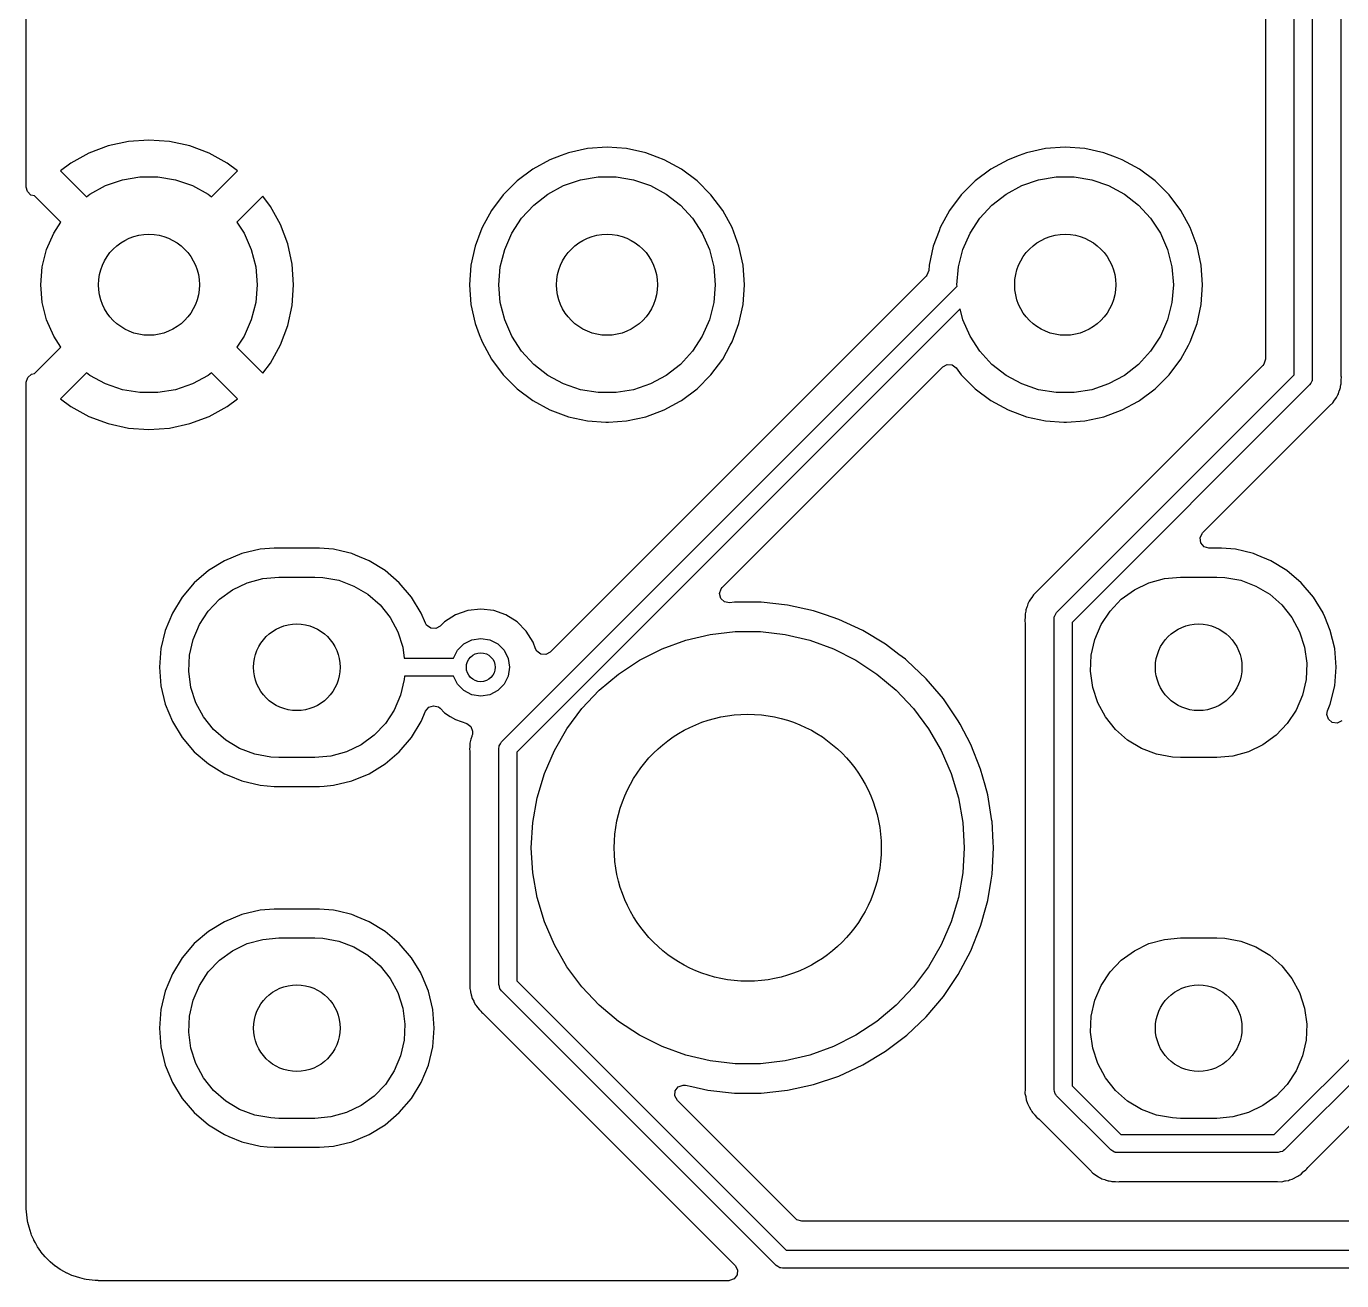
# Model space of a CAD drawing. Extents: x 0.79 to 7.48, y -4.92 to -0.79.
# Drawn here: x 0.787 to 1.505, y -4.921 to -4.237 of the extents above; entities that cross this region are included whole.
import ezdxf

# ---------------------------------------------------------------- set-up
doc = ezdxf.new("R2010")
doc.units = 0
doc.header["$MEASUREMENT"] = 0
doc.layers.add('BLACK', color=7, linetype='CONTINUOUS')

msp = doc.modelspace()

# ---------------------------------------------------------------- linework, layer by layer
at = {"layer": 'BLACK', "linetype": 'CONTINUOUS'}
for p, q in [((1.47933, -4.4271), (1.47933, -3.5876)), ((1.48917, -3.58268), (1.48917, -4.42913)), ((1.50494, -4.42695), (1.50494, -3.58347)), ((1.46356, -3.60825), (1.46356, -4.41854)), ((0.78742, -4.32476), (0.78742, -3.78912)), ((0.85433, -4.29901), (0.8431, -4.29981)), ((0.86557, -4.29981), (0.85433, -4.29901)), ((0.85433, -4.29901), (0.85433, -4.29901)), ((0.82154, -4.30615), (0.81165, -4.31154)), ((0.83209, -4.30221), (0.82154, -4.30615)), ((0.8431, -4.29981), (0.83209, -4.30221)), ((0.87657, -4.30221), (0.86557, -4.29981)), ((0.88712, -4.30615), (0.87657, -4.30221)), ((0.89701, -4.31154), (0.88712, -4.30615)), ((0.88712, -4.30615), (0.88712, -4.30615)), ((1.0832, -4.30598), (1.07922, -4.30746)), ((1.09365, -4.3037), (1.0832, -4.30598)), ((1.0832, -4.30598), (1.0832, -4.30598)), ((1.0832, -4.30598), (1.0832, -4.30598)), ((1.09366, -4.3037), (1.09365, -4.3037)), ((1.10433, -4.30294), (1.09366, -4.3037)), ((1.11501, -4.3037), (1.10433, -4.30294)), ((1.10433, -4.30294), (1.10433, -4.30294)), ((1.12546, -4.30598), (1.11501, -4.3037)), ((1.11501, -4.3037), (1.11501, -4.3037)), ((1.13175, -4.30832), (1.12546, -4.30598)), ((1.12546, -4.30598), (1.12546, -4.30598)), ((1.12546, -4.30598), (1.12546, -4.30598)), ((1.3332, -4.30598), (1.32922, -4.30746)), ((1.34365, -4.3037), (1.3332, -4.30598)), ((1.3332, -4.30598), (1.3332, -4.30598)), ((1.3332, -4.30598), (1.3332, -4.30598)), ((1.34366, -4.3037), (1.34365, -4.3037)), ((1.35433, -4.30294), (1.34366, -4.3037)), ((1.36501, -4.3037), (1.35433, -4.30294)), ((1.35433, -4.30294), (1.35433, -4.30294)), ((1.37546, -4.30598), (1.36501, -4.3037)), ((1.36501, -4.3037), (1.36501, -4.3037)), ((1.38175, -4.30832), (1.37546, -4.30598)), ((1.37546, -4.30598), (1.37546, -4.30598)), ((1.37546, -4.30598), (1.37546, -4.30598)), ((0.81165, -4.31154), (0.80604, -4.31574)), ((0.81165, -4.31154), (0.81165, -4.31154)), ((0.90262, -4.31574), (0.89701, -4.31154)), ((0.89701, -4.31154), (0.89701, -4.31154)), ((1.07317, -4.30972), (1.06378, -4.31485)), ((1.07922, -4.30746), (1.07317, -4.30972)), ((1.13549, -4.30972), (1.13175, -4.30832)), ((1.14489, -4.31485), (1.13549, -4.30972)), ((1.13549, -4.30972), (1.13549, -4.30972)), ((1.32317, -4.30972), (1.31378, -4.31485)), ((1.32922, -4.30746), (1.32317, -4.30972)), ((1.38549, -4.30972), (1.38175, -4.30832)), ((1.39489, -4.31485), (1.38549, -4.30972)), ((1.38549, -4.30972), (1.38549, -4.30972)), ((0.80604, -4.31574), (0.80604, -4.31574)), ((0.80604, -4.31574), (0.82022, -4.32992)), ((0.83061, -4.32387), (0.83983, -4.3207)), ((0.83983, -4.3207), (0.84945, -4.3191)), ((0.84945, -4.3191), (0.85921, -4.3191)), ((0.85921, -4.3191), (0.86883, -4.3207)), ((0.86883, -4.3207), (0.87805, -4.32387)), ((0.88844, -4.32992), (0.90262, -4.31574)), ((0.90262, -4.31574), (0.90262, -4.31574)), ((1.06378, -4.31485), (1.05521, -4.32126)), ((1.06378, -4.31485), (1.06378, -4.31485)), ((1.08061, -4.32387), (1.08983, -4.3207)), ((1.08983, -4.3207), (1.09945, -4.3191)), ((1.09945, -4.3191), (1.10921, -4.3191)), ((1.10921, -4.3191), (1.11883, -4.3207)), ((1.11883, -4.3207), (1.12805, -4.32387)), ((1.15345, -4.32126), (1.14489, -4.31485)), ((1.14489, -4.31485), (1.14489, -4.31485)), ((1.14489, -4.31485), (1.14489, -4.31485)), ((1.31378, -4.31485), (1.30521, -4.32126)), ((1.31378, -4.31485), (1.31378, -4.31485)), ((1.33061, -4.32387), (1.33983, -4.3207)), ((1.33983, -4.3207), (1.34945, -4.3191)), ((1.34945, -4.3191), (1.35921, -4.3191)), ((1.35921, -4.3191), (1.36883, -4.3207)), ((1.36883, -4.3207), (1.37805, -4.32387)), ((1.40345, -4.32126), (1.39489, -4.31485)), ((1.39489, -4.31485), (1.39489, -4.31485)), ((1.39489, -4.31485), (1.39489, -4.31485)), ((0.78802, -4.3271), (0.78742, -4.32476)), ((0.78996, -4.32904), (0.78802, -4.3271)), ((0.82203, -4.32851), (0.83061, -4.32387)), ((0.87805, -4.32387), (0.88663, -4.32851)), ((1.05521, -4.32126), (1.04764, -4.32883)), ((1.05521, -4.32126), (1.05521, -4.32126)), ((1.07203, -4.32851), (1.08061, -4.32387)), ((1.12805, -4.32387), (1.13663, -4.32851)), ((1.16102, -4.32883), (1.15345, -4.32126)), ((1.15345, -4.32126), (1.15345, -4.32126)), ((1.15345, -4.32126), (1.15345, -4.32126)), ((1.30521, -4.32126), (1.29764, -4.32883)), ((1.30521, -4.32126), (1.30521, -4.32126)), ((1.32203, -4.32851), (1.33061, -4.32387)), ((1.37805, -4.32387), (1.38663, -4.32851)), ((1.41102, -4.32883), (1.40345, -4.32126)), ((1.40345, -4.32126), (1.40345, -4.32126)), ((1.40345, -4.32126), (1.40345, -4.32126)), ((0.79193, -4.32947), (0.78996, -4.32904)), ((0.80631, -4.34385), (0.79193, -4.32947)), ((0.82022, -4.32992), (0.82203, -4.32851)), ((0.88663, -4.32851), (0.88844, -4.32992)), ((0.91654, -4.32966), (0.90235, -4.34385)), ((0.92074, -4.33527), (0.91654, -4.32966)), ((0.92614, -4.34516), (0.92074, -4.33527)), ((0.92074, -4.33527), (0.92074, -4.33527)), ((1.04764, -4.32883), (1.04122, -4.3374)), ((1.04764, -4.32883), (1.04764, -4.32883)), ((1.05773, -4.34168), (1.06433, -4.3345)), ((1.06433, -4.3345), (1.07203, -4.32851)), ((1.13663, -4.32851), (1.14433, -4.3345)), ((1.14433, -4.3345), (1.15093, -4.34168)), ((1.16744, -4.3374), (1.16102, -4.32883)), ((1.16102, -4.32883), (1.16102, -4.32883)), ((1.16102, -4.32883), (1.16102, -4.32883)), ((1.29764, -4.32883), (1.29122, -4.3374)), ((1.29764, -4.32883), (1.29764, -4.32883)), ((1.30773, -4.34168), (1.31433, -4.3345)), ((1.31433, -4.3345), (1.32203, -4.32851)), ((1.38663, -4.32851), (1.39433, -4.3345)), ((1.39433, -4.3345), (1.40093, -4.34168)), ((1.41744, -4.3374), (1.41102, -4.32883)), ((1.41102, -4.32883), (1.41102, -4.32883)), ((1.41102, -4.32883), (1.41102, -4.32883)), ((1.04122, -4.3374), (1.0361, -4.34679)), ((1.04122, -4.3374), (1.04122, -4.3374)), ((1.05239, -4.34985), (1.05773, -4.34168)), ((1.15093, -4.34168), (1.15627, -4.34985)), ((1.17257, -4.34679), (1.16744, -4.3374)), ((1.16744, -4.3374), (1.16744, -4.3374)), ((1.16744, -4.3374), (1.16744, -4.3374)), ((1.29122, -4.3374), (1.2861, -4.34679)), ((1.29122, -4.3374), (1.29122, -4.3374)), ((1.30239, -4.34985), (1.30773, -4.34168)), ((1.40093, -4.34168), (1.40627, -4.34985)), ((1.42257, -4.34679), (1.41744, -4.3374)), ((1.41744, -4.3374), (1.41744, -4.3374)), ((1.41744, -4.3374), (1.41744, -4.3374)), ((0.80239, -4.34985), (0.80631, -4.34385)), ((0.90235, -4.34385), (0.90627, -4.34985)), ((0.93007, -4.35571), (0.92614, -4.34516)), ((1.03548, -4.34845), (1.03236, -4.35682)), ((1.0361, -4.34679), (1.03548, -4.34845)), ((1.17631, -4.35682), (1.17257, -4.34679)), ((1.17257, -4.34679), (1.17257, -4.34679)), ((1.17257, -4.34679), (1.17257, -4.34679)), ((1.28548, -4.34845), (1.28236, -4.35682)), ((1.2861, -4.34679), (1.28548, -4.34845)), ((1.42631, -4.35682), (1.42257, -4.34679)), ((1.42257, -4.34679), (1.42257, -4.34679)), ((1.42257, -4.34679), (1.42257, -4.34679)), ((0.79848, -4.35878), (0.80239, -4.34985)), ((0.90627, -4.34985), (0.91019, -4.35878)), ((0.93247, -4.36672), (0.93007, -4.35571)), ((1.03236, -4.35682), (1.03008, -4.36728)), ((1.03236, -4.35682), (1.03236, -4.35682)), ((1.03236, -4.35682), (1.03236, -4.35682)), ((1.04848, -4.35878), (1.05239, -4.34985)), ((1.15627, -4.34985), (1.16019, -4.35878)), ((1.17858, -4.36728), (1.17631, -4.35682)), ((1.28236, -4.35682), (1.28008, -4.36728)), ((1.28236, -4.35682), (1.28236, -4.35682)), ((1.28236, -4.35682), (1.28236, -4.35682)), ((1.29848, -4.35878), (1.30239, -4.34985)), ((1.40627, -4.34985), (1.41019, -4.35878)), ((1.42858, -4.36728), (1.42631, -4.35682)), ((0.79608, -4.36823), (0.79848, -4.35878)), ((0.91019, -4.35878), (0.91258, -4.36823)), ((1.04608, -4.36823), (1.04848, -4.35878)), ((1.16019, -4.35878), (1.16258, -4.36823)), ((1.29608, -4.36823), (1.29848, -4.35878)), ((1.41019, -4.35878), (1.41258, -4.36823)), ((0.79528, -4.37795), (0.79608, -4.36823)), ((0.91258, -4.36823), (0.91339, -4.37795)), ((0.93327, -4.37795), (0.93247, -4.36672)), ((1.03008, -4.36728), (1.02932, -4.37795)), ((1.03008, -4.36728), (1.03008, -4.36728)), ((1.04528, -4.37795), (1.04608, -4.36823)), ((1.16258, -4.36823), (1.16339, -4.37795)), ((1.17934, -4.37795), (1.17858, -4.36728)), ((1.27987, -4.3702), (1.27891, -4.37277)), ((1.28008, -4.36728), (1.27987, -4.3702)), ((1.28008, -4.36728), (1.28008, -4.36728)), ((1.29528, -4.37795), (1.29608, -4.36823)), ((1.41258, -4.36823), (1.41339, -4.37795)), ((1.42934, -4.37795), (1.42858, -4.36728)), ((0.79608, -4.38767), (0.79528, -4.37795)), ((0.91339, -4.37795), (0.91258, -4.38767)), ((0.93247, -4.38919), (0.93327, -4.37795)), ((0.93327, -4.37795), (0.93327, -4.37795)), ((1.02932, -4.37795), (1.02932, -4.37795)), ((1.02932, -4.37795), (1.03008, -4.38863)), ((1.04608, -4.38767), (1.04528, -4.37795)), ((1.27845, -4.3733), (1.07335, -4.57841)), ((1.16339, -4.37795), (1.16258, -4.38767)), ((1.17858, -4.38863), (1.17934, -4.37795)), ((1.27891, -4.37277), (1.27845, -4.3733)), ((1.29534, -4.37871), (1.29528, -4.37795)), ((1.41339, -4.37795), (1.41258, -4.38767)), ((1.42858, -4.38863), (1.42934, -4.37795)), ((1.04672, -4.62734), (1.29534, -4.37871)), ((0.79848, -4.39713), (0.79608, -4.38767)), ((0.91258, -4.38767), (0.91019, -4.39713)), ((0.93007, -4.40019), (0.93247, -4.38919)), ((1.03008, -4.38863), (1.03008, -4.38863)), ((1.03008, -4.38863), (1.03236, -4.39909)), ((1.04848, -4.39713), (1.04608, -4.38767)), ((1.29693, -4.39104), (1.05512, -4.63285)), ((1.16258, -4.38767), (1.16019, -4.39713)), ((1.17631, -4.39909), (1.17858, -4.38863)), ((1.29848, -4.39713), (1.29693, -4.39104)), ((1.41258, -4.38767), (1.41019, -4.39713)), ((1.42631, -4.39909), (1.42858, -4.38863)), ((0.80239, -4.40606), (0.79848, -4.39713)), ((0.91019, -4.39713), (0.90627, -4.40606)), ((1.03236, -4.39909), (1.03236, -4.39909)), ((1.03236, -4.39909), (1.03456, -4.40499)), ((1.05239, -4.40606), (1.04848, -4.39713)), ((1.16019, -4.39713), (1.15627, -4.40606)), ((1.17257, -4.40911), (1.17631, -4.39909)), ((1.30239, -4.40606), (1.29848, -4.39713)), ((1.41019, -4.39713), (1.40627, -4.40606)), ((1.42257, -4.40911), (1.42631, -4.39909)), ((0.80631, -4.41205), (0.80239, -4.40606)), ((0.90627, -4.40606), (0.90235, -4.41205)), ((0.92614, -4.41075), (0.93007, -4.40019)), ((1.03456, -4.40499), (1.0361, -4.40911)), ((1.05773, -4.41423), (1.05239, -4.40606)), ((1.15627, -4.40606), (1.15093, -4.41423)), ((1.30773, -4.41423), (1.30239, -4.40606)), ((1.40627, -4.40606), (1.40093, -4.41423)), ((0.79196, -4.42641), (0.80631, -4.41205)), ((0.90235, -4.41205), (0.91654, -4.42624)), ((0.92074, -4.42063), (0.92614, -4.41075)), ((1.0361, -4.40911), (1.04122, -4.41851)), ((1.06433, -4.4214), (1.05773, -4.41423)), ((1.15093, -4.41423), (1.14433, -4.4214)), ((1.16744, -4.41851), (1.17158, -4.41093)), ((1.17158, -4.41093), (1.17257, -4.40911)), ((1.17257, -4.40911), (1.17257, -4.40911)), ((1.17257, -4.40911), (1.17257, -4.40911)), ((1.31433, -4.4214), (1.30773, -4.41423)), ((1.40093, -4.41423), (1.39433, -4.4214)), ((1.41744, -4.41851), (1.42158, -4.41093)), ((1.42158, -4.41093), (1.42257, -4.40911)), ((1.42257, -4.40911), (1.42257, -4.40911)), ((1.42257, -4.40911), (1.42257, -4.40911)), ((0.91654, -4.42624), (0.92074, -4.42063)), ((1.04122, -4.41851), (1.04122, -4.41851)), ((1.04122, -4.41851), (1.04122, -4.41851)), ((1.04122, -4.41851), (1.04764, -4.42708)), ((1.07203, -4.42739), (1.06433, -4.4214)), ((1.14433, -4.4214), (1.13663, -4.42739)), ((1.16102, -4.42708), (1.16744, -4.41851)), ((1.28747, -4.4228), (1.28989, -4.42148)), ((1.28989, -4.42148), (1.29263, -4.42168)), ((1.32203, -4.42739), (1.31433, -4.4214)), ((1.39433, -4.4214), (1.38663, -4.42739)), ((1.41102, -4.42708), (1.41744, -4.41851)), ((1.46279, -4.42118), (1.46213, -4.42199)), ((1.46356, -4.41854), (1.46279, -4.42118)), ((0.78742, -4.43115), (0.7882, -4.42851)), ((0.7882, -4.42851), (0.79027, -4.42671)), ((0.79027, -4.42671), (0.79196, -4.42641)), ((0.82022, -4.42598), (0.80604, -4.44016)), ((0.82203, -4.42739), (0.82022, -4.42598)), ((0.83061, -4.43203), (0.82203, -4.42739)), ((0.88663, -4.42739), (0.87805, -4.43203)), ((0.88844, -4.42598), (0.88663, -4.42739)), ((0.90262, -4.44016), (0.88844, -4.42598)), ((0.91654, -4.42624), (0.91654, -4.42624)), ((1.04764, -4.42708), (1.04764, -4.42708)), ((1.04764, -4.42708), (1.04764, -4.42708)), ((1.04764, -4.42708), (1.05521, -4.43464)), ((1.08061, -4.43203), (1.07203, -4.42739)), ((1.13663, -4.42739), (1.12805, -4.43203)), ((1.15345, -4.43464), (1.16102, -4.42708)), ((1.16712, -4.54316), (1.28747, -4.4228)), ((1.29263, -4.42168), (1.29483, -4.42333)), ((1.29483, -4.42333), (1.29764, -4.42708)), ((1.29764, -4.42708), (1.29764, -4.42708)), ((1.29764, -4.42708), (1.30521, -4.43464)), ((1.33061, -4.43203), (1.32203, -4.42739)), ((1.46213, -4.42199), (1.33877, -4.54536)), ((1.34967, -4.55676), (1.47933, -4.4271)), ((1.38663, -4.42739), (1.37805, -4.43203)), ((1.40345, -4.43464), (1.41102, -4.42708)), ((1.50501, -4.42778), (1.50494, -4.42695)), ((1.50498, -4.42981), (1.50512, -4.42842)), ((1.50512, -4.42842), (1.50501, -4.42778)), ((0.78742, -4.78346), (0.78742, -4.43115)), ((0.83983, -4.4352), (0.83061, -4.43203)), ((0.84945, -4.43681), (0.83983, -4.4352)), ((0.86883, -4.4352), (0.85921, -4.43681)), ((0.87805, -4.43203), (0.86883, -4.4352)), ((1.05521, -4.43464), (1.05521, -4.43464)), ((1.05521, -4.43464), (1.05521, -4.43464)), ((1.05521, -4.43464), (1.06378, -4.44106)), ((1.08983, -4.4352), (1.08061, -4.43203)), ((1.09945, -4.43681), (1.08983, -4.4352)), ((1.11883, -4.4352), (1.10921, -4.43681)), ((1.12805, -4.43203), (1.11883, -4.4352)), ((1.14489, -4.44106), (1.15345, -4.43464)), ((1.30521, -4.43464), (1.30521, -4.43464)), ((1.30521, -4.43464), (1.30521, -4.43464)), ((1.30521, -4.43464), (1.31378, -4.44106)), ((1.33983, -4.4352), (1.33061, -4.43203)), ((1.34945, -4.43681), (1.33983, -4.4352)), ((1.48773, -4.43261), (1.35807, -4.56227)), ((1.36883, -4.4352), (1.35921, -4.43681)), ((1.37805, -4.43203), (1.36883, -4.4352)), ((1.39489, -4.44106), (1.40345, -4.43464)), ((1.48832, -4.43155), (1.48773, -4.43261)), ((1.48897, -4.43052), (1.48832, -4.43155)), ((1.48901, -4.43027), (1.48897, -4.43052)), ((1.48906, -4.43018), (1.48901, -4.43027)), ((1.48917, -4.42913), (1.48905, -4.43)), ((1.48905, -4.43), (1.48906, -4.43018)), ((1.50341, -4.43745), (1.50385, -4.43586)), ((1.50385, -4.43586), (1.50393, -4.43562)), ((1.50393, -4.43562), (1.50454, -4.43408)), ((1.50454, -4.43408), (1.50461, -4.43343)), ((1.50461, -4.43343), (1.50476, -4.43261)), ((1.50476, -4.43261), (1.50494, -4.43198)), ((1.50494, -4.43032), (1.50495, -4.43007)), ((1.50494, -4.43198), (1.50494, -4.43032)), ((1.50495, -4.43007), (1.50498, -4.42981)), ((0.80604, -4.44016), (0.80604, -4.44016)), ((0.80604, -4.44016), (0.81165, -4.44436)), ((0.85921, -4.43681), (0.84945, -4.43681)), ((0.89701, -4.44436), (0.90262, -4.44016)), ((0.90262, -4.44016), (0.90262, -4.44016)), ((1.06378, -4.44106), (1.06378, -4.44106)), ((1.06378, -4.44106), (1.06378, -4.44106)), ((1.06378, -4.44106), (1.07317, -4.44619)), ((1.10921, -4.43681), (1.09945, -4.43681)), ((1.13549, -4.44619), (1.14431, -4.44137)), ((1.14431, -4.44137), (1.14489, -4.44106)), ((1.31378, -4.44106), (1.31378, -4.44106)), ((1.31378, -4.44106), (1.31378, -4.44106)), ((1.31378, -4.44106), (1.32317, -4.44619)), ((1.35921, -4.43681), (1.34945, -4.43681)), ((1.38549, -4.44619), (1.39431, -4.44137)), ((1.39431, -4.44137), (1.39489, -4.44106)), ((1.49863, -4.44401), (1.50045, -4.44231)), ((1.50045, -4.44231), (1.50131, -4.4409)), ((1.50045, -4.44231), (1.50045, -4.44231)), ((1.50045, -4.44231), (1.50045, -4.44231)), ((1.50131, -4.4409), (1.50145, -4.44069)), ((1.50145, -4.44069), (1.50246, -4.43937)), ((1.50246, -4.43937), (1.5027, -4.43876)), ((1.5027, -4.43876), (1.50307, -4.43801)), ((1.50307, -4.43801), (1.50341, -4.43745)), ((0.81165, -4.44436), (0.81165, -4.44436)), ((0.81165, -4.44436), (0.82154, -4.44976)), ((0.82154, -4.44976), (0.82154, -4.44976)), ((0.82154, -4.44976), (0.83209, -4.4537)), ((0.87657, -4.4537), (0.88712, -4.44976)), ((0.88712, -4.44976), (0.89701, -4.44436)), ((1.07317, -4.44619), (1.07317, -4.44619)), ((1.07317, -4.44619), (1.07317, -4.44619)), ((1.07317, -4.44619), (1.07317, -4.44619)), ((1.07317, -4.44619), (1.0832, -4.44993)), ((1.0832, -4.44993), (1.09366, -4.4522)), ((1.11501, -4.4522), (1.12546, -4.44993)), ((1.12546, -4.44993), (1.13549, -4.44619)), ((1.13549, -4.44619), (1.13549, -4.44619)), ((1.13549, -4.44619), (1.13549, -4.44619)), ((1.32317, -4.44619), (1.32317, -4.44619)), ((1.32317, -4.44619), (1.32317, -4.44619)), ((1.32317, -4.44619), (1.32317, -4.44619)), ((1.32317, -4.44619), (1.3332, -4.44993)), ((1.3332, -4.44993), (1.34366, -4.4522)), ((1.36501, -4.4522), (1.37546, -4.44993)), ((1.37546, -4.44993), (1.38549, -4.44619)), ((1.38549, -4.44619), (1.38549, -4.44619)), ((1.38549, -4.44619), (1.38549, -4.44619)), ((1.42934, -4.5133), (1.49863, -4.44401)), ((0.83209, -4.4537), (0.8431, -4.45609)), ((0.8431, -4.45609), (0.85433, -4.45689)), ((0.85433, -4.45689), (0.86557, -4.45609)), ((0.85433, -4.45689), (0.85433, -4.45689)), ((0.86557, -4.45609), (0.87657, -4.4537)), ((1.09366, -4.4522), (1.10357, -4.45291)), ((1.10357, -4.45291), (1.10433, -4.45297)), ((1.10433, -4.45297), (1.10504, -4.45292)), ((1.10433, -4.45297), (1.10433, -4.45297)), ((1.10433, -4.45297), (1.10433, -4.45297)), ((1.10504, -4.45292), (1.11501, -4.4522)), ((1.34366, -4.4522), (1.35357, -4.45291)), ((1.35357, -4.45291), (1.35433, -4.45297)), ((1.35433, -4.45297), (1.35504, -4.45292)), ((1.35433, -4.45297), (1.35433, -4.45297)), ((1.35433, -4.45297), (1.35433, -4.45297)), ((1.35504, -4.45292), (1.36501, -4.4522)), ((1.42796, -4.51606), (1.42911, -4.51356)), ((1.42911, -4.51356), (1.42934, -4.5133)), ((0.92264, -4.52163), (0.915, -4.52224)), ((0.94744, -4.52163), (0.92264, -4.52163)), ((0.92264, -4.52163), (0.92264, -4.52163)), ((0.95508, -4.52224), (0.94744, -4.52163)), ((0.94744, -4.52163), (0.94744, -4.52163)), ((1.42836, -4.51878), (1.42796, -4.51606)), ((1.43016, -4.52086), (1.42836, -4.51878)), ((1.4328, -4.52163), (1.43016, -4.52086)), ((1.43956, -4.52163), (1.4328, -4.52163)), ((1.4472, -4.52224), (1.43956, -4.52163)), ((1.43956, -4.52163), (1.43956, -4.52163)), ((0.8956, -4.52854), (0.88688, -4.53388)), ((0.90506, -4.52462), (0.8956, -4.52854)), ((0.915, -4.52224), (0.90506, -4.52462)), ((0.9596, -4.52332), (0.95508, -4.52224)), ((0.95508, -4.52224), (0.95508, -4.52224)), ((0.95508, -4.52224), (0.95508, -4.52224)), ((0.96502, -4.52462), (0.9596, -4.52332)), ((0.96697, -4.52543), (0.96502, -4.52462)), ((0.96502, -4.52462), (0.96502, -4.52462)), ((0.97447, -4.52854), (0.96697, -4.52543)), ((0.98319, -4.53388), (0.97447, -4.52854)), ((0.97447, -4.52854), (0.97447, -4.52854)), ((0.97447, -4.52854), (0.97447, -4.52854)), ((1.45173, -4.52332), (1.4472, -4.52224)), ((1.4472, -4.52224), (1.4472, -4.52224)), ((1.4472, -4.52224), (1.4472, -4.52224)), ((1.45715, -4.52462), (1.45173, -4.52332)), ((1.45909, -4.52543), (1.45715, -4.52462)), ((1.45715, -4.52462), (1.45715, -4.52462)), ((1.4666, -4.52854), (1.45909, -4.52543)), ((1.47532, -4.53388), (1.4666, -4.52854)), ((1.4666, -4.52854), (1.4666, -4.52854)), ((1.4666, -4.52854), (1.4666, -4.52854)), ((0.88688, -4.53388), (0.87911, -4.54052)), ((0.99097, -4.54052), (0.98319, -4.53388)), ((1.4831, -4.54052), (1.47532, -4.53388)), ((0.87911, -4.54052), (0.87246, -4.5483)), ((0.89996, -4.54437), (0.9079, -4.54054)), ((0.9079, -4.54054), (0.91641, -4.53819)), ((0.91641, -4.53819), (0.9252, -4.5374)), ((0.9252, -4.5374), (0.94488, -4.5374)), ((0.94488, -4.5374), (0.94929, -4.5376)), ((0.94929, -4.5376), (0.95797, -4.53918)), ((0.95797, -4.53918), (0.96623, -4.54228)), ((0.96623, -4.54228), (0.97381, -4.5468)), ((0.99762, -4.5483), (0.99097, -4.54052)), ((1.16656, -4.54383), (1.16712, -4.54316)), ((1.39208, -4.54437), (1.40003, -4.54054)), ((1.40003, -4.54054), (1.40854, -4.53819)), ((1.40854, -4.53819), (1.41732, -4.5374)), ((1.41732, -4.5374), (1.43701, -4.5374)), ((1.43701, -4.5374), (1.44142, -4.5376)), ((1.44142, -4.5376), (1.4501, -4.53918)), ((1.4501, -4.53918), (1.45836, -4.54228)), ((1.45836, -4.54228), (1.46593, -4.5468)), ((1.48974, -4.5483), (1.4831, -4.54052)), ((0.87246, -4.5483), (0.86712, -4.55702)), ((0.88672, -4.55593), (0.89282, -4.54955)), ((0.89282, -4.54955), (0.89996, -4.54437)), ((0.97381, -4.5468), (0.98045, -4.55261)), ((1.00296, -4.55702), (0.99762, -4.5483)), ((1.16569, -4.54644), (1.16656, -4.54383)), ((1.16637, -4.5491), (1.16569, -4.54644)), ((1.16839, -4.55098), (1.16637, -4.5491)), ((1.33471, -4.55061), (1.33434, -4.55136)), ((1.33495, -4.55), (1.33471, -4.55061)), ((1.33595, -4.54868), (1.33495, -4.55)), ((1.33495, -4.55), (1.33495, -4.55)), ((1.33609, -4.54847), (1.33595, -4.54868)), ((1.33695, -4.54706), (1.33609, -4.54847)), ((1.33877, -4.54536), (1.33695, -4.54706)), ((1.37885, -4.55593), (1.38494, -4.54955)), ((1.38494, -4.54955), (1.39208, -4.54437)), ((1.46593, -4.5468), (1.47258, -4.55261)), ((1.49505, -4.55696), (1.48974, -4.5483)), ((0.86712, -4.55702), (0.86321, -4.56647)), ((0.88186, -4.56329), (0.88672, -4.55593)), ((0.98045, -4.55261), (0.98595, -4.5595)), ((1.00528, -4.56263), (1.00296, -4.55702)), ((1.00296, -4.55702), (1.00296, -4.55702)), ((1.00296, -4.55702), (1.00296, -4.55702)), ((1.02836, -4.55569), (1.02165, -4.55804)), ((1.03541, -4.5549), (1.02836, -4.55569)), ((1.02836, -4.55569), (1.02836, -4.55569)), ((1.04247, -4.55569), (1.03541, -4.5549)), ((1.03541, -4.5549), (1.03541, -4.5549)), ((1.04917, -4.55804), (1.04247, -4.55569)), ((1.04247, -4.55569), (1.04247, -4.55569)), ((1.1711, -4.55146), (1.16839, -4.55098)), ((1.17384, -4.55116), (1.1711, -4.55146)), ((1.18836, -4.55116), (1.17384, -4.55116)), ((1.17384, -4.55116), (1.17384, -4.55116)), ((1.20279, -4.55273), (1.18836, -4.55116)), ((1.18836, -4.55116), (1.18836, -4.55116)), ((1.21697, -4.55585), (1.20279, -4.55273)), ((1.22346, -4.55804), (1.21697, -4.55585)), ((1.33264, -4.55676), (1.33246, -4.55739)), ((1.33246, -4.55739), (1.33246, -4.55905)), ((1.33279, -4.55594), (1.33264, -4.55676)), ((1.33286, -4.55529), (1.33279, -4.55594)), ((1.33347, -4.55375), (1.33286, -4.55529)), ((1.33286, -4.55529), (1.33286, -4.55529)), ((1.33355, -4.55351), (1.33347, -4.55375)), ((1.334, -4.55192), (1.33355, -4.55351)), ((1.33434, -4.55136), (1.334, -4.55192)), ((1.334, -4.55192), (1.334, -4.55192)), ((1.34843, -4.55885), (1.34909, -4.55783)), ((1.34909, -4.55783), (1.34967, -4.55676)), ((1.37399, -4.56329), (1.37885, -4.55593)), ((1.47258, -4.55261), (1.47808, -4.5595)), ((1.49508, -4.55702), (1.49505, -4.55696)), ((1.49592, -4.55905), (1.49508, -4.55702)), ((0.87839, -4.57141), (0.88186, -4.56329)), ((0.98595, -4.5595), (0.99013, -4.56727)), ((1.00588, -4.56369), (1.00528, -4.56263)), ((1.00809, -4.56534), (1.00588, -4.56369)), ((1.01324, -4.56421), (1.01083, -4.56553)), ((1.01564, -4.56182), (1.01324, -4.56421)), ((1.02165, -4.55804), (1.01564, -4.56182)), ((1.05519, -4.56182), (1.04917, -4.55804)), ((1.06021, -4.56684), (1.05519, -4.56182)), ((1.23073, -4.56049), (1.22346, -4.55804)), ((1.2439, -4.56658), (1.23073, -4.56049)), ((1.23073, -4.56049), (1.23073, -4.56049)), ((1.23073, -4.56049), (1.23073, -4.56049)), ((1.33245, -4.5593), (1.33228, -4.56095)), ((1.33228, -4.56095), (1.33228, -4.56095)), ((1.33228, -4.56095), (1.33239, -4.56159)), ((1.33239, -4.56159), (1.33246, -4.56242)), ((1.33246, -4.55905), (1.33245, -4.5593)), ((1.33246, -4.56242), (1.33246, -4.81658)), ((1.34823, -4.56024), (1.34835, -4.55937)), ((1.34823, -4.81693), (1.34823, -4.56024)), ((1.34834, -4.55919), (1.34839, -4.5591)), ((1.34835, -4.55937), (1.34834, -4.55919)), ((1.34839, -4.5591), (1.34843, -4.55885)), ((1.35807, -4.56227), (1.35807, -4.81489)), ((1.37052, -4.57141), (1.37399, -4.56329)), ((1.47808, -4.5595), (1.48226, -4.56727)), ((1.499, -4.56647), (1.49592, -4.55905)), ((0.86321, -4.56647), (0.86082, -4.57642)), ((0.87643, -4.58001), (0.87839, -4.57141)), ((0.99013, -4.56727), (0.99286, -4.57566)), ((1.01083, -4.56553), (1.00809, -4.56534)), ((1.02616, -4.57387), (1.03055, -4.57164)), ((1.03055, -4.57164), (1.03541, -4.57087)), ((1.03541, -4.57087), (1.04028, -4.57164)), ((1.04028, -4.57164), (1.04467, -4.57387)), ((1.06399, -4.57285), (1.06021, -4.56684)), ((1.13432, -4.57659), (1.14723, -4.57189)), ((1.14723, -4.57189), (1.16059, -4.56872)), ((1.16059, -4.56872), (1.17423, -4.56713)), ((1.17423, -4.56713), (1.18797, -4.56713)), ((1.18797, -4.56713), (1.20161, -4.56872)), ((1.20161, -4.56872), (1.21498, -4.57189)), ((1.21498, -4.57189), (1.22788, -4.57659)), ((1.25634, -4.57407), (1.2439, -4.56658)), ((1.2439, -4.56658), (1.2439, -4.56658)), ((1.2439, -4.56658), (1.2439, -4.56658)), ((1.2439, -4.56658), (1.2439, -4.56658)), ((1.36856, -4.58001), (1.37052, -4.57141)), ((1.48226, -4.56727), (1.48499, -4.57566)), ((1.50139, -4.57642), (1.499, -4.56647)), ((0.86082, -4.57642), (0.86002, -4.58661)), ((0.99286, -4.57566), (0.99368, -4.58169)), ((1.02046, -4.58169), (1.02267, -4.57736)), ((1.02267, -4.57736), (1.02616, -4.57387)), ((1.04467, -4.57387), (1.04815, -4.57736)), ((1.04815, -4.57736), (1.05039, -4.58175)), ((1.06529, -4.57657), (1.06399, -4.57285)), ((1.06599, -4.57788), (1.06529, -4.57657)), ((1.06819, -4.57953), (1.06599, -4.57788)), ((1.07335, -4.57841), (1.07093, -4.57973)), ((1.12205, -4.58275), (1.13432, -4.57659)), ((1.22788, -4.57659), (1.24016, -4.58275)), ((1.26356, -4.57956), (1.25634, -4.57407)), ((1.48499, -4.57566), (1.48617, -4.58441)), ((1.50219, -4.58661), (1.50139, -4.57642)), ((0.86002, -4.58661), (0.86082, -4.59681)), ((0.87603, -4.58882), (0.87643, -4.58001)), ((0.99368, -4.58169), (1.02046, -4.58169)), ((1.05039, -4.58175), (1.05116, -4.58661)), ((1.05116, -4.58661), (1.05039, -4.59148)), ((1.07093, -4.57973), (1.06819, -4.57953)), ((1.11057, -4.5903), (1.12205, -4.58275)), ((1.24016, -4.58275), (1.25163, -4.5903)), ((1.26711, -4.58225), (1.26356, -4.57956)), ((1.2679, -4.58285), (1.26711, -4.58225)), ((1.27844, -4.59284), (1.2679, -4.58285)), ((1.36816, -4.58882), (1.36856, -4.58001)), ((1.48617, -4.58441), (1.48578, -4.59322)), ((1.50139, -4.59681), (1.50219, -4.58661)), ((0.87722, -4.59756), (0.87603, -4.58882)), ((0.99365, -4.59322), (0.99169, -4.60182)), ((0.99372, -4.59154), (0.99365, -4.59322)), ((1.02046, -4.59154), (0.99372, -4.59154)), ((1.02267, -4.59587), (1.02046, -4.59154)), ((1.05039, -4.59148), (1.04815, -4.59587)), ((1.10005, -4.59913), (1.11057, -4.5903)), ((1.25163, -4.5903), (1.26215, -4.59913)), ((1.28784, -4.6039), (1.27844, -4.59284)), ((1.36934, -4.59756), (1.36816, -4.58882)), ((1.48578, -4.59322), (1.48381, -4.60182)), ((0.86082, -4.59681), (0.86321, -4.60676)), ((0.87994, -4.60596), (0.87722, -4.59756)), ((1.02616, -4.59935), (1.02267, -4.59587)), ((1.03055, -4.60159), (1.02616, -4.59935)), ((1.04467, -4.59935), (1.04028, -4.60159)), ((1.04815, -4.59587), (1.04467, -4.59935)), ((1.09062, -4.60912), (1.10005, -4.59913)), ((1.26215, -4.59913), (1.27158, -4.60912)), ((1.37207, -4.60596), (1.36934, -4.59756)), ((1.499, -4.60676), (1.50139, -4.59681)), ((0.86321, -4.60676), (0.86712, -4.61621)), ((0.88413, -4.61373), (0.87994, -4.60596)), ((0.99169, -4.60182), (0.98822, -4.60993)), ((1.00701, -4.60846), (1.00962, -4.60759)), ((1.00962, -4.60759), (1.01228, -4.60827)), ((1.03541, -4.60236), (1.03055, -4.60159)), ((1.04028, -4.60159), (1.03541, -4.60236)), ((1.29599, -4.61592), (1.28784, -4.6039)), ((1.37625, -4.61373), (1.37207, -4.60596)), ((1.48381, -4.60182), (1.48034, -4.60993)), ((1.4975, -4.61036), (1.499, -4.60676)), ((0.88963, -4.62062), (0.88413, -4.61373)), ((0.98822, -4.60993), (0.98336, -4.6173)), ((1.00296, -4.61621), (1.00528, -4.6106)), ((1.00528, -4.6106), (1.00701, -4.60846)), ((1.01228, -4.60827), (1.01324, -4.60901)), ((1.01324, -4.60901), (1.01564, -4.61141)), ((1.01564, -4.61141), (1.01877, -4.61338)), ((1.01877, -4.61338), (1.02165, -4.61519)), ((1.02165, -4.61519), (1.02774, -4.61732)), ((1.08242, -4.62014), (1.09062, -4.60912)), ((1.27158, -4.60912), (1.27978, -4.62014)), ((1.38175, -4.62062), (1.37625, -4.61373)), ((1.48034, -4.60993), (1.47548, -4.6173)), ((1.49713, -4.61235), (1.4975, -4.61036)), ((1.49798, -4.61497), (1.49713, -4.61235)), ((1.5001, -4.61672), (1.49798, -4.61497)), ((0.86712, -4.61621), (0.86712, -4.61621)), ((0.86712, -4.61621), (0.86712, -4.61621)), ((0.86712, -4.61621), (0.87246, -4.62493)), ((0.89627, -4.62643), (0.88963, -4.62062)), ((0.98336, -4.6173), (0.97726, -4.62367)), ((0.99762, -4.62493), (1.00296, -4.61621)), ((1.02774, -4.61732), (1.02998, -4.61892)), ((1.02998, -4.61892), (1.03099, -4.62148)), ((1.03099, -4.62148), (1.03083, -4.62325)), ((1.07556, -4.63203), (1.08242, -4.62014)), ((1.27978, -4.62014), (1.28665, -4.63203)), ((1.29695, -4.61773), (1.29599, -4.61592)), ((1.29599, -4.61592), (1.29599, -4.61592)), ((1.29599, -4.61592), (1.29599, -4.61592)), ((1.30279, -4.62874), (1.29695, -4.61773)), ((1.3884, -4.62643), (1.38175, -4.62062)), ((1.47548, -4.6173), (1.46939, -4.62367)), ((1.50283, -4.61704), (1.5001, -4.61672)), ((1.5053, -4.61584), (1.50283, -4.61704)), ((0.87246, -4.62493), (0.87911, -4.6327)), ((0.90384, -4.63095), (0.89627, -4.62643)), ((0.97012, -4.62886), (0.96217, -4.63269)), ((0.97726, -4.62367), (0.97012, -4.62886)), ((0.99097, -4.6327), (0.99762, -4.62493)), ((1.02951, -4.62963), (1.0295, -4.62988)), ((1.02968, -4.62734), (1.02951, -4.62797)), ((1.02951, -4.62797), (1.02951, -4.62963)), ((1.02984, -4.62652), (1.02968, -4.62734)), ((1.02991, -4.62587), (1.02984, -4.62652)), ((1.03052, -4.62433), (1.02991, -4.62587)), ((1.02991, -4.62587), (1.02991, -4.62587)), ((1.0306, -4.62409), (1.03052, -4.62433)), ((1.03083, -4.62325), (1.0306, -4.62409)), ((1.04539, -4.62977), (1.04544, -4.62968)), ((1.04544, -4.62968), (1.04547, -4.62943)), ((1.04547, -4.62943), (1.04613, -4.62841)), ((1.04613, -4.62841), (1.04672, -4.62734)), ((1.30816, -4.64223), (1.30279, -4.62874)), ((1.39597, -4.63095), (1.3884, -4.62643)), ((1.46225, -4.62886), (1.4543, -4.63269)), ((1.46939, -4.62367), (1.46225, -4.62886)), ((0.87911, -4.6327), (0.88688, -4.63935)), ((0.9121, -4.63405), (0.90384, -4.63095)), ((0.92078, -4.63563), (0.9121, -4.63405)), ((0.9252, -4.63583), (0.92078, -4.63563)), ((0.94488, -4.63583), (0.9252, -4.63583)), ((0.95367, -4.63504), (0.94488, -4.63583)), ((0.96217, -4.63269), (0.95367, -4.63504)), ((0.98319, -4.63935), (0.99097, -4.6327)), ((1.0295, -4.62988), (1.02933, -4.63153)), ((1.02933, -4.63153), (1.02933, -4.63153)), ((1.02933, -4.63153), (1.02944, -4.63218)), ((1.02944, -4.63218), (1.02951, -4.633)), ((1.02951, -4.633), (1.02951, -4.75929)), ((1.04528, -4.63082), (1.0454, -4.62995)), ((1.04528, -4.75965), (1.04528, -4.63082)), ((1.0454, -4.62995), (1.04539, -4.62977)), ((1.05512, -4.63285), (1.05512, -4.75761)), ((1.07012, -4.64464), (1.07556, -4.63203)), ((1.28665, -4.63203), (1.29209, -4.64464)), ((1.40423, -4.63405), (1.39597, -4.63095)), ((1.41291, -4.63563), (1.40423, -4.63405)), ((1.41732, -4.63583), (1.41291, -4.63563)), ((1.43701, -4.63583), (1.41732, -4.63583)), ((1.4458, -4.63504), (1.43701, -4.63583)), ((1.4543, -4.63269), (1.4458, -4.63504)), ((0.88688, -4.63935), (0.8956, -4.64469)), ((0.97447, -4.64469), (0.98319, -4.63935)), ((1.31059, -4.65099), (1.30816, -4.64223)), ((1.30816, -4.64223), (1.30816, -4.64223)), ((1.30816, -4.64223), (1.30816, -4.64223)), ((1.30816, -4.64223), (1.30816, -4.64223)), ((0.8956, -4.64469), (0.8956, -4.64469)), ((0.8956, -4.64469), (0.8956, -4.64469)), ((0.8956, -4.64469), (0.89797, -4.64567)), ((0.89797, -4.64567), (0.90506, -4.64861)), ((0.90506, -4.64861), (0.915, -4.65099)), ((0.915, -4.65099), (0.91882, -4.65129)), ((0.94998, -4.65139), (0.95508, -4.65099)), ((0.95508, -4.65099), (0.96502, -4.64861)), ((0.96502, -4.64861), (0.97447, -4.64469)), ((1.06618, -4.6578), (1.07012, -4.64464)), ((1.29209, -4.64464), (1.29603, -4.6578)), ((1.31204, -4.65622), (1.31059, -4.65099)), ((0.91882, -4.65129), (0.92264, -4.65159)), ((0.92264, -4.65159), (0.92264, -4.65159)), ((0.92264, -4.65159), (0.94744, -4.65159)), ((0.94744, -4.65159), (0.94998, -4.65139)), ((1.06379, -4.67133), (1.06618, -4.6578)), ((1.29603, -4.6578), (1.29841, -4.67133)), ((1.31438, -4.67047), (1.31204, -4.65622)), ((1.31204, -4.65622), (1.31204, -4.65622)), ((1.31204, -4.65622), (1.31204, -4.65622)), ((1.06299, -4.68504), (1.06379, -4.67133)), ((1.29841, -4.67133), (1.29921, -4.68504)), ((1.31439, -4.67054), (1.31438, -4.67047)), ((1.31502, -4.68219), (1.31439, -4.67054)), ((1.06379, -4.69875), (1.06299, -4.68504)), ((1.29921, -4.68504), (1.29841, -4.69875)), ((1.31439, -4.69954), (1.31518, -4.68504)), ((1.31517, -4.68483), (1.31502, -4.68219)), ((1.31518, -4.68504), (1.31517, -4.68483)), ((1.06618, -4.71228), (1.06379, -4.69875)), ((1.29841, -4.69875), (1.29603, -4.71228)), ((1.31386, -4.70276), (1.31439, -4.69954)), ((1.31439, -4.69954), (1.31439, -4.69954)), ((1.31439, -4.69954), (1.31439, -4.69954)), ((1.31204, -4.71386), (1.31386, -4.70276)), ((1.07012, -4.72544), (1.06618, -4.71228)), ((1.29603, -4.71228), (1.29209, -4.72544)), ((1.30994, -4.72142), (1.31204, -4.71386)), ((0.90506, -4.72147), (0.8956, -4.72539)), ((0.915, -4.71909), (0.90506, -4.72147)), ((0.92264, -4.71848), (0.915, -4.71909)), ((0.94744, -4.71848), (0.92264, -4.71848)), ((0.92264, -4.71848), (0.92264, -4.71848)), ((0.95508, -4.71909), (0.94744, -4.71848)), ((0.94744, -4.71848), (0.94744, -4.71848)), ((0.95761, -4.71969), (0.95508, -4.71909)), ((0.95508, -4.71909), (0.95508, -4.71909)), ((0.95508, -4.71909), (0.95508, -4.71909)), ((0.96502, -4.72147), (0.95761, -4.71969)), ((0.96794, -4.72268), (0.96502, -4.72147)), ((0.96502, -4.72147), (0.96502, -4.72147)), ((0.97447, -4.72539), (0.96794, -4.72268)), ((1.30884, -4.72539), (1.30994, -4.72142)), ((0.8956, -4.72539), (0.88688, -4.73073)), ((0.98319, -4.73073), (0.97447, -4.72539)), ((0.97447, -4.72539), (0.97447, -4.72539)), ((0.97447, -4.72539), (0.97447, -4.72539)), ((1.07556, -4.73805), (1.07012, -4.72544)), ((1.29209, -4.72544), (1.28665, -4.73805)), ((1.30279, -4.74134), (1.30816, -4.72785)), ((1.30816, -4.72785), (1.30884, -4.72539)), ((0.87911, -4.73737), (0.87246, -4.74515)), ((0.88688, -4.73073), (0.87911, -4.73737)), ((0.89996, -4.74122), (0.9079, -4.73739)), ((0.9079, -4.73739), (0.91641, -4.73504)), ((0.91641, -4.73504), (0.9252, -4.73425)), ((0.9252, -4.73425), (0.94488, -4.73425)), ((0.94488, -4.73425), (0.94929, -4.73445)), ((0.94929, -4.73445), (0.95797, -4.73603)), ((0.95797, -4.73603), (0.96623, -4.73913)), ((0.99097, -4.73737), (0.98319, -4.73073)), ((0.99762, -4.74515), (0.99097, -4.73737)), ((1.39208, -4.74122), (1.40003, -4.73739)), ((1.40003, -4.73739), (1.40854, -4.73504)), ((1.40854, -4.73504), (1.41732, -4.73425)), ((1.41732, -4.73425), (1.43701, -4.73425)), ((1.43701, -4.73425), (1.44142, -4.73445)), ((1.44142, -4.73445), (1.4501, -4.73603)), ((1.4501, -4.73603), (1.45836, -4.73913)), ((0.89282, -4.7464), (0.89996, -4.74122)), ((0.96623, -4.73913), (0.97381, -4.74365)), ((0.97381, -4.74365), (0.98045, -4.74946)), ((1.08242, -4.74994), (1.07556, -4.73805)), ((1.28665, -4.73805), (1.27978, -4.74994)), ((1.29599, -4.75416), (1.30279, -4.74134)), ((1.38494, -4.7464), (1.39208, -4.74122)), ((1.45836, -4.73913), (1.46593, -4.74365)), ((1.46593, -4.74365), (1.47258, -4.74946)), ((0.87246, -4.74515), (0.86712, -4.75387)), ((0.88672, -4.75278), (0.89282, -4.7464)), ((0.98045, -4.74946), (0.98595, -4.75635)), ((1.00263, -4.75333), (0.99762, -4.74515)), ((1.09062, -4.76096), (1.08242, -4.74994)), ((1.27978, -4.74994), (1.27158, -4.76096)), ((1.37885, -4.75278), (1.38494, -4.7464)), ((1.47258, -4.74946), (1.47808, -4.75635)), ((0.86712, -4.75387), (0.86321, -4.76332)), ((0.88186, -4.76014), (0.88672, -4.75278)), ((0.98595, -4.75635), (0.99013, -4.76412)), ((1.00296, -4.75387), (1.00263, -4.75333)), ((1.00366, -4.75556), (1.00296, -4.75387)), ((1.00687, -4.76332), (1.00366, -4.75556)), ((1.05512, -4.75761), (1.20204, -4.90453)), ((1.28784, -4.76618), (1.29599, -4.75416)), ((1.37399, -4.76014), (1.37885, -4.75278)), ((1.47808, -4.75635), (1.48226, -4.76412)), ((0.86321, -4.76332), (0.86082, -4.77327)), ((0.87839, -4.76826), (0.88186, -4.76014)), ((0.99013, -4.76412), (0.99286, -4.77251)), ((1.00926, -4.77327), (1.00687, -4.76332)), ((1.02951, -4.75929), (1.02942, -4.76178)), ((1.02942, -4.76178), (1.02942, -4.76178)), ((1.02942, -4.76178), (1.02982, -4.76339)), ((1.02982, -4.76339), (1.02986, -4.76364)), ((1.02986, -4.76364), (1.03009, -4.76528)), ((1.03009, -4.76528), (1.03035, -4.76588)), ((1.03035, -4.76588), (1.03061, -4.76667)), ((1.04562, -4.76081), (1.04528, -4.75965)), ((1.04588, -4.762), (1.04562, -4.76081)), ((1.04603, -4.7622), (1.04588, -4.762)), ((1.04606, -4.76231), (1.04603, -4.7622)), ((1.04619, -4.76242), (1.04606, -4.76231)), ((1.04672, -4.76313), (1.04619, -4.76242)), ((1.19652, -4.91293), (1.04672, -4.76313)), ((1.10005, -4.77095), (1.09062, -4.76096)), ((1.27158, -4.76096), (1.26215, -4.77095)), ((1.37052, -4.76826), (1.37399, -4.76014)), ((1.48226, -4.76412), (1.48499, -4.77251)), ((0.86082, -4.77327), (0.86002, -4.78346)), ((0.87643, -4.77686), (0.87839, -4.76826)), ((0.99286, -4.77251), (0.99404, -4.78126)), ((1.01006, -4.78346), (1.00926, -4.77327)), ((1.03061, -4.76667), (1.03077, -4.76731)), ((1.03077, -4.76731), (1.03077, -4.76731)), ((1.03077, -4.76731), (1.03158, -4.76875)), ((1.03158, -4.76875), (1.03169, -4.76898)), ((1.03169, -4.76898), (1.03235, -4.7705)), ((1.03235, -4.7705), (1.03277, -4.771)), ((1.03277, -4.771), (1.03324, -4.77169)), ((1.03324, -4.77169), (1.03356, -4.77226)), ((1.03356, -4.77226), (1.03473, -4.77344)), ((1.11057, -4.77978), (1.10005, -4.77095)), ((1.26215, -4.77095), (1.25163, -4.77978)), ((1.27844, -4.77724), (1.28784, -4.76618)), ((1.36856, -4.77686), (1.37052, -4.76826)), ((1.48499, -4.77251), (1.48617, -4.78126)), ((0.87603, -4.78567), (0.87643, -4.77686)), ((1.03473, -4.77344), (1.0349, -4.77362)), ((1.0349, -4.77362), (1.03545, -4.7743)), ((1.03545, -4.7743), (1.03594, -4.77491)), ((1.03594, -4.77491), (1.03648, -4.77529)), ((1.03648, -4.77529), (1.03711, -4.77582)), ((1.03711, -4.77582), (1.1742, -4.91291)), ((1.12205, -4.78733), (1.11057, -4.77978)), ((1.25163, -4.77978), (1.24016, -4.78733)), ((1.2679, -4.78723), (1.27844, -4.77724)), ((1.36816, -4.78567), (1.36856, -4.77686)), ((0.78742, -4.88178), (0.78742, -4.78346)), ((0.86002, -4.78346), (0.86082, -4.79366)), ((0.87722, -4.79442), (0.87603, -4.78567)), ((0.99404, -4.78126), (0.99365, -4.79007)), ((1.00926, -4.79366), (1.01006, -4.78346)), ((1.13432, -4.79349), (1.12205, -4.78733)), ((1.24016, -4.78733), (1.22788, -4.79349)), ((1.25634, -4.79601), (1.2679, -4.78723)), ((1.36934, -4.79442), (1.36816, -4.78567)), ((1.46843, -4.84154), (1.5225, -4.78747)), ((1.48617, -4.78126), (1.48578, -4.79007)), ((0.86082, -4.79366), (0.86082, -4.79366)), ((0.86082, -4.79366), (0.86321, -4.80361)), ((0.87994, -4.80281), (0.87722, -4.79442)), ((0.99365, -4.79007), (0.99169, -4.79867)), ((1.00687, -4.80361), (1.00926, -4.79366)), ((1.14723, -4.79819), (1.13432, -4.79349)), ((1.22788, -4.79349), (1.21498, -4.79819)), ((1.37207, -4.80281), (1.36934, -4.79442)), ((1.48578, -4.79007), (1.48381, -4.79867)), ((0.99169, -4.79867), (0.98822, -4.80678)), ((1.16059, -4.80136), (1.14723, -4.79819)), ((1.17423, -4.80295), (1.16059, -4.80136)), ((1.20161, -4.80136), (1.18797, -4.80295)), ((1.21498, -4.79819), (1.20161, -4.80136)), ((1.2439, -4.8035), (1.25634, -4.79601)), ((1.52802, -4.79587), (1.47395, -4.84994)), ((1.48381, -4.79867), (1.48034, -4.80678)), ((0.86321, -4.80361), (0.86375, -4.80493)), ((0.86375, -4.80493), (0.86712, -4.81306)), ((0.88413, -4.81058), (0.87994, -4.80281)), ((0.98822, -4.80678), (0.98336, -4.81415)), ((1.00296, -4.81306), (1.00687, -4.80361)), ((1.18797, -4.80295), (1.17423, -4.80295)), ((1.23073, -4.80959), (1.2439, -4.8035)), ((1.37625, -4.81058), (1.37207, -4.80281)), ((1.48034, -4.80678), (1.47548, -4.81415)), ((0.86712, -4.81306), (0.86712, -4.81306)), ((0.86712, -4.81306), (0.86712, -4.81306)), ((0.86712, -4.81306), (0.87246, -4.82178)), ((0.88963, -4.81747), (0.88413, -4.81058)), ((0.98336, -4.81415), (0.97726, -4.82053)), ((0.99762, -4.82178), (1.00296, -4.81306)), ((1.14156, -4.81772), (1.14321, -4.81552)), ((1.14321, -4.81552), (1.14579, -4.81456)), ((1.14579, -4.81456), (1.14719, -4.81466)), ((1.14719, -4.81466), (1.15057, -4.8154)), ((1.15057, -4.8154), (1.15941, -4.81735)), ((1.20279, -4.81735), (1.21697, -4.81423)), ((1.21697, -4.81423), (1.23073, -4.80959)), ((1.35807, -4.81489), (1.38472, -4.84154)), ((1.38175, -4.81747), (1.37625, -4.81058)), ((1.47548, -4.81415), (1.46939, -4.82053)), ((1.48665, -4.85954), (1.53312, -4.81306)), ((0.87246, -4.82178), (0.87911, -4.82955)), ((0.89627, -4.82328), (0.88963, -4.81747)), ((0.90384, -4.8278), (0.89627, -4.82328)), ((0.97726, -4.82053), (0.97012, -4.82571)), ((0.99097, -4.82955), (0.99762, -4.82178)), ((1.14137, -4.82046), (1.14156, -4.81772)), ((1.14269, -4.82288), (1.14137, -4.82046)), ((1.20714, -4.88733), (1.14269, -4.82288)), ((1.15941, -4.81735), (1.17384, -4.81892)), ((1.17384, -4.81892), (1.17384, -4.81892)), ((1.17384, -4.81892), (1.18836, -4.81892)), ((1.18836, -4.81892), (1.20279, -4.81735)), ((1.18836, -4.81892), (1.18836, -4.81892)), ((1.33246, -4.81658), (1.33238, -4.81906)), ((1.33238, -4.81906), (1.33277, -4.82068)), ((1.33277, -4.82068), (1.33281, -4.82092)), ((1.33281, -4.82092), (1.33304, -4.82256)), ((1.33304, -4.82256), (1.3333, -4.82316)), ((1.3333, -4.82316), (1.33357, -4.82395)), ((1.34857, -4.8181), (1.34823, -4.81693)), ((1.34883, -4.81929), (1.34857, -4.8181)), ((1.34898, -4.81949), (1.34883, -4.81929)), ((1.34901, -4.81959), (1.34898, -4.81949)), ((1.34914, -4.81971), (1.34901, -4.81959)), ((1.34967, -4.82041), (1.34914, -4.81971)), ((1.3792, -4.84994), (1.34967, -4.82041)), ((1.3884, -4.82328), (1.38175, -4.81747)), ((1.39597, -4.8278), (1.3884, -4.82328)), ((1.46939, -4.82053), (1.46225, -4.82571)), ((0.87911, -4.82955), (0.88688, -4.8362)), ((0.9121, -4.8309), (0.90384, -4.8278)), ((0.96217, -4.82954), (0.95367, -4.83189)), ((0.97012, -4.82571), (0.96217, -4.82954)), ((0.98319, -4.8362), (0.99097, -4.82955)), ((1.33357, -4.82395), (1.33372, -4.82459)), ((1.33372, -4.82459), (1.33372, -4.82459)), ((1.33372, -4.82459), (1.33453, -4.82604)), ((1.33453, -4.82604), (1.33465, -4.82626)), ((1.33465, -4.82626), (1.33531, -4.82778)), ((1.33531, -4.82778), (1.33572, -4.82829)), ((1.33572, -4.82829), (1.33619, -4.82898)), ((1.33619, -4.82898), (1.33651, -4.82955)), ((1.33651, -4.82955), (1.33768, -4.83072)), ((1.40423, -4.8309), (1.39597, -4.8278)), ((1.4543, -4.82954), (1.4458, -4.83189)), ((1.46225, -4.82571), (1.4543, -4.82954)), ((0.88688, -4.8362), (0.8956, -4.84154)), ((0.92078, -4.83248), (0.9121, -4.8309)), ((0.9252, -4.83268), (0.92078, -4.83248)), ((0.94488, -4.83268), (0.9252, -4.83268)), ((0.95367, -4.83189), (0.94488, -4.83268)), ((0.97447, -4.84154), (0.98319, -4.8362)), ((1.33768, -4.83072), (1.33785, -4.83091)), ((1.33785, -4.83091), (1.3389, -4.83219)), ((1.3389, -4.83219), (1.3389, -4.83219)), ((1.3389, -4.83219), (1.33943, -4.83257)), ((1.33943, -4.83257), (1.34007, -4.83311)), ((1.34007, -4.83311), (1.3678, -4.86084)), ((1.41291, -4.83248), (1.40423, -4.8309)), ((1.41732, -4.83268), (1.41291, -4.83248)), ((1.43701, -4.83268), (1.41732, -4.83268)), ((1.4458, -4.83189), (1.43701, -4.83268)), ((0.8956, -4.84154), (0.8956, -4.84154)), ((0.8956, -4.84154), (0.8956, -4.84154)), ((0.8956, -4.84154), (0.89802, -4.84254)), ((0.89802, -4.84254), (0.90506, -4.84546)), ((0.96502, -4.84546), (0.97447, -4.84154)), ((1.38472, -4.84154), (1.46843, -4.84154)), ((0.90506, -4.84546), (0.915, -4.84784)), ((0.915, -4.84784), (0.91882, -4.84814)), ((0.91882, -4.84814), (0.92264, -4.84844)), ((0.92264, -4.84844), (0.92264, -4.84844)), ((0.92264, -4.84844), (0.94744, -4.84844)), ((0.94744, -4.84844), (0.94998, -4.84824)), ((0.94998, -4.84824), (0.95508, -4.84784)), ((0.95508, -4.84784), (0.96502, -4.84546)), ((1.38027, -4.85052), (1.3792, -4.84994)), ((1.38129, -4.85118), (1.38027, -4.85052)), ((1.38154, -4.85121), (1.38129, -4.85118)), ((1.38163, -4.85127), (1.38154, -4.85121)), ((1.38181, -4.85125), (1.38163, -4.85127)), ((1.38268, -4.85138), (1.38181, -4.85125)), ((1.47047, -4.85138), (1.38268, -4.85138)), ((1.47164, -4.85103), (1.47047, -4.85138)), ((1.47283, -4.85078), (1.47164, -4.85103)), ((1.47303, -4.85063), (1.47283, -4.85078)), ((1.47313, -4.8506), (1.47303, -4.85063)), ((1.47325, -4.85046), (1.47313, -4.8506)), ((1.47395, -4.84994), (1.47325, -4.85046)), ((1.3678, -4.86084), (1.3695, -4.86266)), ((1.3695, -4.86266), (1.37091, -4.86352)), ((1.37091, -4.86352), (1.37112, -4.86366)), ((1.37112, -4.86366), (1.37244, -4.86466)), ((1.37244, -4.86466), (1.37305, -4.8649)), ((1.37305, -4.8649), (1.3738, -4.86527)), ((1.3738, -4.86527), (1.37436, -4.86561)), ((1.37436, -4.86561), (1.37436, -4.86561)), ((1.37436, -4.86561), (1.37436, -4.86561)), ((1.37436, -4.86561), (1.37595, -4.86606)), ((1.37595, -4.86606), (1.37619, -4.86614)), ((1.37619, -4.86614), (1.37773, -4.86675)), ((1.47446, -4.86679), (1.47611, -4.86657)), ((1.47611, -4.86657), (1.47671, -4.8663)), ((1.47671, -4.8663), (1.4775, -4.86604)), ((1.4775, -4.86604), (1.47813, -4.86588)), ((1.47813, -4.86588), (1.47958, -4.86507)), ((1.47958, -4.86507), (1.4798, -4.86496)), ((1.4798, -4.86496), (1.48132, -4.8643)), ((1.48132, -4.8643), (1.48183, -4.86389)), ((1.48183, -4.86389), (1.48252, -4.86342)), ((1.48252, -4.86342), (1.48309, -4.8631)), ((1.48309, -4.8631), (1.48426, -4.86192)), ((1.48426, -4.86192), (1.48445, -4.86176)), ((1.48445, -4.86176), (1.48573, -4.86071)), ((1.48573, -4.86071), (1.48611, -4.86018)), ((1.48611, -4.86018), (1.48665, -4.85954)), ((1.37773, -4.86675), (1.37796, -4.86677)), ((1.37796, -4.86677), (1.37838, -4.86681)), ((1.37838, -4.86681), (1.3792, -4.86697)), ((1.3792, -4.86697), (1.37983, -4.86715)), ((1.37983, -4.86715), (1.38149, -4.86715)), ((1.38149, -4.86715), (1.38174, -4.86716)), ((1.38174, -4.86716), (1.38339, -4.86733)), ((1.38339, -4.86733), (1.38404, -4.86722)), ((1.38404, -4.86722), (1.38487, -4.86715)), ((1.38487, -4.86715), (1.47012, -4.86715)), ((1.47012, -4.86715), (1.47261, -4.86723)), ((1.47261, -4.86723), (1.47422, -4.86684)), ((1.47422, -4.86684), (1.47446, -4.86679)), ((0.78743, -4.882), (0.78742, -4.88178)), ((0.78758, -4.88368), (0.78743, -4.882)), ((0.78807, -4.88865), (0.78758, -4.88368)), ((1.20795, -4.88798), (1.20714, -4.88733)), ((1.21059, -4.88876), (1.20795, -4.88798)), ((0.78821, -4.88944), (0.78807, -4.88865)), ((0.78891, -4.89206), (0.78821, -4.88944)), ((0.79003, -4.89573), (0.78891, -4.89206)), ((6.13626, -4.88876), (1.21059, -4.88876)), ((0.79027, -4.89638), (0.79003, -4.89573)), ((0.79151, -4.89903), (0.79027, -4.89638)), ((0.79157, -4.89915), (0.79151, -4.89903)), ((0.79236, -4.90063), (0.79157, -4.89915)), ((0.79334, -4.90245), (0.79236, -4.90063)), ((0.79349, -4.9027), (0.79334, -4.90245)), ((0.79531, -4.90531), (0.79349, -4.9027)), ((0.79543, -4.90546), (0.79531, -4.90531)), ((0.79776, -4.9083), (0.79543, -4.90546)), ((0.79792, -4.90848), (0.79776, -4.9083)), ((0.80019, -4.91074), (0.79792, -4.90848)), ((1.20204, -4.90453), (6.14481, -4.90453)), ((0.80036, -4.9109), (0.80019, -4.91074)), ((0.8032, -4.91323), (0.80036, -4.9109)), ((0.80335, -4.91335), (0.8032, -4.91323)), ((0.80596, -4.91517), (0.80335, -4.91335)), ((0.80621, -4.91532), (0.80596, -4.91517)), ((0.80951, -4.91709), (0.80621, -4.91532)), ((1.1742, -4.91291), (1.17552, -4.91532)), ((1.17552, -4.91532), (1.17532, -4.91806)), ((1.19759, -4.91351), (1.19652, -4.91293)), ((1.19861, -4.91417), (1.19759, -4.91351)), ((1.19886, -4.91421), (1.19861, -4.91417)), ((1.19895, -4.91426), (1.19886, -4.91421)), ((1.19913, -4.91425), (1.19895, -4.91426)), ((1.2, -4.91437), (1.19913, -4.91425)), ((6.14685, -4.91437), (1.2, -4.91437)), ((0.80963, -4.91715), (0.80951, -4.91709)), ((0.81037, -4.9175), (0.80963, -4.91715)), ((0.81229, -4.91839), (0.81037, -4.9175)), ((0.81293, -4.91863), (0.81229, -4.91839)), ((0.8166, -4.91975), (0.81293, -4.91863)), ((0.81922, -4.92045), (0.8166, -4.91975)), ((0.82001, -4.92059), (0.81922, -4.92045)), ((0.82498, -4.92108), (0.82001, -4.92059)), ((0.82657, -4.92122), (0.82498, -4.92108)), ((0.82666, -4.92123), (0.82657, -4.92122)), ((0.82688, -4.92124), (0.82666, -4.92123)), ((1.17075, -4.92124), (0.82688, -4.92124)), ((1.1711, -4.92123), (1.17075, -4.92124)), ((1.17367, -4.92027), (1.1711, -4.92123)), ((1.17532, -4.91806), (1.17367, -4.92027))]:
    msp.add_line(p, q, dxfattribs=at)
at = {"layer": 'BLACK'}
for centre, radius in [((0.85433, -4.37795), 0.02756), ((1.10433, -4.37795), 0.02756), ((1.35433, -4.37795), 0.02756), ((0.93504, -4.58661), 0.02362), ((1.42717, -4.58661), 0.02362), ((1.03541, -4.58661), 0.00787), ((1.1811, -4.68504), 0.07283), ((0.93504, -4.78346), 0.02362), ((1.42717, -4.78346), 0.02362)]:
    msp.add_circle(centre, radius, dxfattribs=at)

doc.saveas('drawing.dxf')
